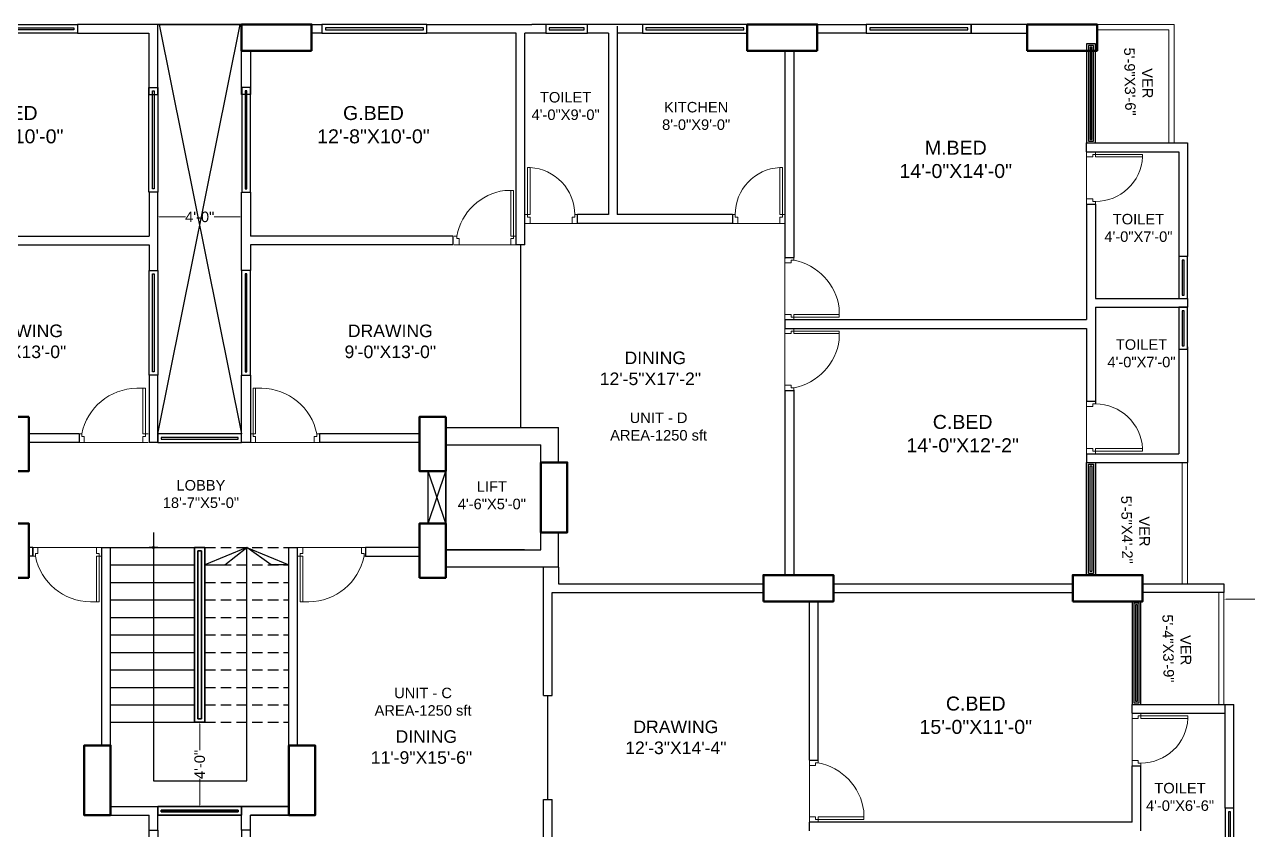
# Model space of a CAD drawing. Header units: inches. Extents: x -3571 to 5466, y -4496 to 5188.
# Drawn here: x 1482 to 2182, y 477 to 938 of the extents above; entities that cross this region are included whole.
import ezdxf

# ---------------------------------------------------------------- set-up
doc = ezdxf.new("R2010")
doc.units = ezdxf.units.IN
doc.header["$MEASUREMENT"] = 0
doc.linetypes.add('DASHED', pattern=[0.75, 0.5, -0.25])
for name, color, linetype, lineweight in [('COLUMN', 1, 'Continuous', 50), ('DOOR', 13, 'Continuous', 20), ('P.Text', 6, 'Continuous', 5), ('VER', 30, 'Continuous', 15), ('wall', 250, 'Continuous', 30), ('WALL (I)', 7, 'Continuous', 30), ('WALL 0.30', 3, 'Continuous', 30), ('WIN', 132, 'Continuous', 9)]:
    doc.layers.add(name, color=color, linetype=linetype, lineweight=lineweight)
doc.styles.add('1-2', font='arial.ttf')
doc.styles.add('a', font='times.ttf', dxfattribs={"height": 1})
doc.styles.add('arial narrow', font='ARIALN.TTF')
doc.styles.add('DIM', font='arial.ttf', dxfattribs={"width": 0.9, "height": 7})
doc.linetypes.add('ZIGZAG', pattern='A,0.0001,-0.2,[131,ltypeshp.shx,S=0.2,R=0,X=-0.2,Y=0],-0.4,[131,ltypeshp.shx,S=0.2,R=180,X=0.2,Y=0],-0.2', length=0.8001)
doc.dimstyles.new('STANDARD$0', dxfattribs={"dimscale": 0, "dimtxt": 10, "dimasz": 8, "dimexe": 6, "dimexo": 8, "dimgap": 3, "dimtad": 1, "dimdec": 0, "dimzin": 3, "dimdsep": 46, "dimlunit": 4, "dimtxsty": 'DIM', "dimblk": 'DOTSMALL', "dimcen": 0, "dimclrd": 6, "dimclre": 6, "dimclrt": 256, "dimadec": 0, "dimazin": 0, "dimtfac": 1, "dimtdec": 0, "dimtofl": 0, "dimtmove": 2, "dimatfit": 0, "dimldrblk": 'DOTSMALL', "dimfxl": 1, "dimtolj": 1, "dimtzin": 0, "dimarcsym": 0})

# ---------------------------------------------------------------- blocks, each defined once
blk = doc.blocks.new('d40')
at = {"layer": 'DOOR'}
for p, q in [((66129.59, 28438.54), (66124.59, 28438.54)), ((66128.09, 28412.47), (66128.09, 28438.54)), ((66129.59, 28412.47), (66129.59, 28438.54)), ((66091.59, 28412.47), (66093.09, 28412.47)), ((66128.09, 28412.47), (66129.59, 28412.47)), ((66131.09, 28412.47), (66129.59, 28412.47)), ((66091.59, 28407.47), (66094.59, 28407.47)), ((66093.09, 28410.97), (66094.59, 28410.97)), ((66129.59, 28410.97), (66128.09, 28410.97)), ((66131.09, 28407.47), (66128.09, 28407.47))]:
    blk.add_line(p, q, dxfattribs=at)
for points in [[(66093.09, 28410.97), (66093.09, 28412.47)], [(66129.59, 28410.97), (66129.59, 28412.47)], [(66094.59, 28407.47), (66094.59, 28410.97)], [(66128.09, 28407.47), (66128.09, 28410.97)]]:
    blk.add_lwpolyline(points, dxfattribs=at)
blk.add_arc((66124.92, 28406.07), 32.47, 90.58736, 168.63094, dxfattribs=at)
blk = doc.blocks.new('D2')
at = {"layer": 'DOOR', "linetype": 'ByBlock'}
for p, q in [((-5, 0), (-5, -1.5)), ((0, 0), (0, -3)), ((-3.5, -1.5), (-3.5, -3)), ((-31.96, -27), (-31.96, -28.5)), ((-5, -27), (-31.96, -27)), ((-5, -27), (-5, -28.5)), ((-3.5, -28.5), (-3.5, -27)), ((0, -30), (0, -27)), ((-5, -28.5), (-31.96, -28.5)), ((-5, -30), (-5, -28.5))]:
    blk.add_line(p, q, dxfattribs=at)
for points in [[(-3.5, -1.5), (-5, -1.5)], [(0, -3), (-3.5, -3)], [(0, -27), (-3.5, -27)], [(-3.5, -28.5), (-5, -28.5)]]:
    blk.add_lwpolyline(points, dxfattribs=at)
blk.add_arc((-5, -28.5), 27, 90, 176.81526, dxfattribs=at)
blk = doc.blocks.new('DOOOO')
at = {"layer": 'DOOR'}
blk.add_line((103921.78, 4820.01), (103945.78, 4820.01), dxfattribs=at)
at = {"layer": 'DOOR', "rotation": 270}
blk.add_blockref('D2', (103948.78, 4820.01), dxfattribs=at)
blk = doc.blocks.new('d 36')
at = {"layer": 'DOOR'}
for p, q in [((114513.84, 20341.86), (114508.84, 20341.86)), ((114512.34, 20315.79), (114512.34, 20341.86)), ((114513.84, 20315.79), (114513.84, 20341.86)), ((114479.84, 20315.79), (114481.34, 20315.79)), ((114479.84, 20310.79), (114482.84, 20310.79)), ((114481.34, 20314.29), (114482.84, 20314.29)), ((114482.84, 20310.79), (114512.34, 20310.79)), ((114512.34, 20315.79), (114513.84, 20315.79)), ((114513.84, 20314.29), (114512.34, 20314.29)), ((114515.34, 20310.79), (114512.34, 20310.79)), ((114515.34, 20315.79), (114513.84, 20315.79))]:
    blk.add_line(p, q, dxfattribs=at)
for points in [[(114481.34, 20314.29), (114481.34, 20315.79)], [(114482.84, 20310.79), (114482.84, 20314.29)], [(114512.34, 20310.79), (114512.34, 20314.29)], [(114513.84, 20314.29), (114513.84, 20315.79)]]:
    blk.add_lwpolyline(points, dxfattribs=at)
blk.add_arc((114513.35, 20309.56), 32.61, 97.94778, 168.98864, dxfattribs=at)
blk = doc.blocks.new('*D46')
at = {"layer": 'Defpoints', "color": 0, "ltscale": 2}
for p in [(1582.28, 538.47), (1582.28, 490.26), (1582.28, 490.26)]:
    blk.add_point(p, dxfattribs=at)
at = {"layer": 'wall', "color": 7, "lineweight": 15, "ltscale": 2}
for p, q in [((1582.28, 538.47), (1582.28, 538.47)), ((1582.28, 537.47), (1582.28, 522.55)), ((1582.28, 491.26), (1582.28, 506.18)), ((1582.28, 490.26), (1582.28, 490.26))]:
    blk.add_line(p, q, dxfattribs=at)
at = {"layer": 'wall', "color": 7, "ltscale": 2}
for points in [[(1582.11, 537.47), (1582.44, 537.47), (1582.28, 538.47)], [(1582.11, 491.26), (1582.44, 491.26), (1582.28, 490.26)]]:
    blk.add_solid(points, dxfattribs=at)
at = {"layer": 'wall', "color": 7, "lineweight": 25, "ltscale": 2, "insert": (1582.28, 514.36), "char_height": 6, "attachment_point": 5, "rotation": 90, "style": '1-2'}
blk.add_mtext('\\A1;4\'-0"', dxfattribs=at)
blk = doc.blocks.new('*D47')
at = {"layer": 'Defpoints', "color": 0, "ltscale": 2}
for p in [(1558.28, 827.57), (1606.28, 827.57), (1606.28, 827.57)]:
    blk.add_point(p, dxfattribs=at)
at = {"layer": 'wall', "color": 7, "lineweight": 15, "ltscale": 2}
for p, q in [((1559.28, 827.57), (1574.09, 827.57)), ((1605.28, 827.57), (1590.46, 827.57))]:
    blk.add_line(p, q, dxfattribs=at)
at = {"layer": 'wall', "color": 7, "ltscale": 2}
for points in [[(1559.28, 827.73), (1559.28, 827.4), (1558.28, 827.57)], [(1605.28, 827.73), (1605.28, 827.4), (1606.28, 827.57)]]:
    blk.add_solid(points, dxfattribs=at)
at = {"layer": 'wall', "color": 7, "lineweight": 25, "ltscale": 2, "insert": (1582.28, 827.57), "char_height": 6, "attachment_point": 5, "style": '1-2'}
blk.add_mtext('\\A1;4\'-0"', dxfattribs=at)
blk = doc.blocks.new('*D49')
at = {"layer": 'Defpoints', "color": 0, "ltscale": 2}
for p in [(2168.15, 615.15), (2356.22, 608.89), (2356.22, 608.89)]:
    blk.add_point(p, dxfattribs=at)
at = {"layer": 'wall', "color": 7, "lineweight": 15, "ltscale": 2}
for p, q in [((2168.15, 615.15), (2168.15, 608.89)), ((2169.15, 608.89), (2242.05, 608.89)), ((2355.22, 608.89), (2282.32, 608.89))]:
    blk.add_line(p, q, dxfattribs=at)
at = {"layer": 'wall', "color": 7, "ltscale": 2}
for points in [[(2169.15, 609.06), (2169.15, 608.72), (2168.15, 608.89)], [(2355.22, 609.06), (2355.22, 608.72), (2356.22, 608.89)]]:
    blk.add_solid(points, dxfattribs=at)
at = {"layer": 'wall', "color": 7, "lineweight": 25, "ltscale": 2, "insert": (2262.18, 608.89), "char_height": 12, "attachment_point": 5, "style": '1-2'}
blk.add_mtext('\\A1;15\'-8"', dxfattribs=at)
blk = doc.blocks.new('*D53')
at = {"layer": 'Defpoints', "color": 0, "ltscale": 2}
for p in [(1558.27, 827.57), (1558.27, 827.57), (1606.28, 827.57)]:
    blk.add_point(p, dxfattribs=at)
at = {"layer": 'wall', "color": 7, "lineweight": 15, "ltscale": 2}
for p, q in [((1559.27, 827.57), (1574.09, 827.57)), ((1605.28, 827.57), (1590.46, 827.57))]:
    blk.add_line(p, q, dxfattribs=at)
at = {"layer": 'wall', "color": 7, "ltscale": 2}
for points in [[(1559.27, 827.73), (1559.27, 827.4), (1558.27, 827.57)], [(1605.28, 827.73), (1605.28, 827.4), (1606.28, 827.57)]]:
    blk.add_solid(points, dxfattribs=at)
at = {"layer": 'wall', "color": 7, "lineweight": 25, "ltscale": 2, "insert": (1582.27, 827.57), "char_height": 6, "attachment_point": 5, "style": '1-2'}
blk.add_mtext('\\A1;4\'-0"', dxfattribs=at)

msp = doc.modelspace()

# ---------------------------------------------------------------- linework, layer by layer
at = {"color": 0, "lineweight": 25, "ltscale": 2}
for p, q in [((1553.26859, 937.65725), (1512.35009, 937.65164)), ((1512.35009, 932.65589), (1553.26859, 932.6658)), ((1646.27525, 937.65725), (1652.20042, 937.65164)), ((1652.20042, 932.65589), (1646.27525, 932.65733)), ((1712.20042, 937.65148), (1772.27525, 937.65132)), ((1763.27525, 932.65055), (1712.20042, 932.65311)), ((1763.27525, 937.65133), (1763.27525, 937.65781)), ((1763.27525, 811.65055), (1763.27525, 932.65055)), ((1768.27525, 937.65136), (1768.27525, 937.65781)), ((1768.27525, 811.65032), (1768.27525, 932.65136)), ((1780.16178, 932.65136), (1768.27525, 932.65136)), ((1780.16178, 937.65136), (1772.27525, 937.65136)), ((1835.46707, 937.65136), (1804.16178, 937.65136)), ((1816.0483, 932.65136), (1804.16178, 932.65136)), ((1816.0483, 932.65256), (1814.12559, 932.6526)), ((1816.04826, 932.65256), (1816.04713, 828.86356)), ((1821.0483, 936.65244), (1821.04705, 828.8638)), ((1835.46707, 932.65136), (1821.0483, 932.65136)), ((1835.46707, 932.65136), (1825.0483, 932.65244)), ((1935.46707, 937.65368), (1963.57387, 937.64925)), ((1963.57387, 932.64599), (1935.46707, 932.64958)), ((2055.59885, 937.65725), (2023.57387, 937.65725)), ((2023.57387, 937.65725), (2023.57387, 932.64925)), ((2023.57387, 932.64925), (2055.59885, 932.64925)), ((1917.04821, 922.65368), (1917.04685, 823.8631)), ((1922.04816, 922.65368), (1922.0468, 804.313)), ((2089.59885, 869.86941), (2147.27991, 869.86941)), ((2089.59885, 864.86941), (2089.59885, 869.86941)), ((2089.59885, 869.86941), (2089.59885, 869.86941)), ((2147.27991, 869.86941), (2147.27991, 804.86447)), ((2089.59885, 864.86941), (2142.27991, 864.86941)), ((2142.27991, 864.86941), (2142.27991, 804.86447)), ((1553.27819, 841.65725), (1553.28187, 816.65779)), ((1558.27525, 796.98116), (1558.27525, 841.65725)), ((1606.27525, 796.98116), (1606.27525, 841.65725)), ((1611.27232, 841.65725), (1611.26864, 816.65779)), ((2089.59885, 834.86941), (2094.59885, 834.86941)), ((2089.59885, 834.86941), (2089.59886, 768.81416)), ((2094.59885, 834.86941), (2094.59885, 788.40518)), ((1816.04713, 828.86356), (1798.27525, 828.86356)), ((1798.27525, 823.86356), (1798.27525, 828.86356)), ((1887.04692, 828.86332), (1821.04705, 828.8638)), ((1887.04692, 828.86332), (1887.04685, 823.86351)), ((1821.04699, 823.86356), (1798.27525, 823.86356)), ((1821.04699, 823.8638), (1821.04699, 823.86356)), ((1887.04685, 823.86311), (1821.04699, 823.8638)), ((1917.04686, 823.8631), (1917.04671, 803.863)), ((1437.27525, 816.65241), (1553.28187, 816.65779)), ((1727.27525, 816.65241), (1611.26864, 816.65779)), ((1727.27525, 811.65055), (1727.27525, 816.65241)), ((1437.27525, 811.65241), (1553.2826, 811.65779)), ((1553.27525, 811.65779), (1553.27525, 796.98116)), ((1727.27525, 811.65241), (1611.26791, 811.65779)), ((1611.27525, 811.65779), (1611.27525, 796.98116)), ((1768.27525, 811.6505), (1763.27525, 811.65074)), ((2094.59885, 805.417), (2094.59885, 780.86447)), ((1917.0473, 804.313), (1922.0473, 804.313)), ((2094.59885, 780.86447), (2147.27991, 780.86447)), ((2147.27991, 780.86447), (2147.27991, 775.86447)), ((2094.59885, 775.86447), (2147.27991, 775.86447)), ((2094.59885, 775.86447), (2094.59886, 720.60554)), ((1917.04701, 768.813), (2089.59885, 768.81416)), ((1917.04701, 768.813), (1917.04701, 763.813)), ((1917.04701, 763.81447), (2089.59886, 763.81447)), ((2089.59886, 763.81447), (2089.59886, 722.10554)), ((2142.27991, 753.31447), (2142.27991, 692.10554)), ((2147.27991, 753.31447), (2147.27991, 687.10554)), ((1553.27525, 736.98116), (1553.27525, 698.46926)), ((1558.27525, 698.46926), (1558.27525, 736.98116)), ((1606.27525, 698.46926), (1606.27525, 736.98116)), ((1611.27525, 736.98116), (1611.27525, 698.46926)), ((1917.04701, 728.313), (1922.04701, 728.313)), ((1917.04701, 728.313), (1917.04861, 622.64644)), ((1917.04701, 728.313), (1917.04858, 622.64644)), ((1922.04701, 728.48648), (1922.04863, 622.64644)), ((2089.59886, 722.10554), (2094.59886, 722.10554)), ((1513.27525, 703.46926), (1484.55031, 703.46926)), ((1513.27525, 703.46926), (1513.27525, 698.46926)), ((1707.97343, 703.46926), (1650.77525, 703.46926)), ((1650.77525, 703.46926), (1650.77525, 698.46926)), ((1707.97343, 703.46926), (1650.77525, 703.46926)), ((1650.77525, 703.46926), (1650.77525, 698.46926)), ((1513.27525, 698.46926), (1484.55031, 698.46926)), ((1558.27525, 698.46926), (1553.27525, 698.46926)), ((1611.27525, 698.46926), (1606.27525, 698.46926)), ((1707.97343, 698.46926), (1650.77525, 698.46926)), ((1707.97343, 698.46926), (1650.77525, 698.46926)), ((2089.59886, 692.10554), (2089.59886, 687.10554)), ((2089.59886, 692.10554), (2142.27991, 692.10554)), ((2089.59886, 687.10554), (2147.27991, 687.10554)), ((1486.77525, 638.46926), (1484.55031, 638.46926)), ((1526.27525, 525.25926), (1526.27525, 638.46926)), ((1526.27525, 638.46926), (1579.27525, 638.46926)), ((1531.27525, 525.25926), (1531.27525, 638.46926)), ((1531.27525, 638.46926), (1579.27525, 638.46926)), ((1558.27525, 638.46926), (1553.27525, 638.46926)), ((1633.27525, 525.25926), (1633.27525, 638.51359)), ((1633.27525, 638.51359), (1638.27525, 638.51359)), ((1638.27525, 525.25926), (1638.27525, 638.51359)), ((1707.97343, 638.46926), (1677.02525, 638.46926)), ((1677.02525, 638.46926), (1677.02525, 633.46926)), ((1707.97343, 638.46926), (1677.02525, 638.46926)), ((1677.02525, 638.46926), (1677.02525, 633.46926)), ((1486.77525, 633.46926), (1484.55031, 633.46926)), ((1677.02525, 633.46926), (1707.97343, 633.46926)), ((1677.02525, 633.46926), (1707.97343, 633.46926)), ((1531.27525, 628.46926), (1579.27525, 628.46926)), ((1531.27525, 628.46926), (1579.27525, 628.46926)), ((1778.97343, 553.80983), (1778.97343, 627.19015)), ((1787.47222, 627.19185), (1787.47222, 617.63765)), ((1531.27525, 618.46926), (1579.27525, 618.46926)), ((1531.27525, 618.46926), (1579.27525, 618.46926)), ((1787.47222, 617.63765), (1904.74828, 617.63765)), ((1944.74828, 617.63765), (2081.59885, 617.63765)), ((1982.40125, 617.63765), (1982.40125, 617.64105)), ((1987.40125, 617.63765), (1987.40125, 617.64105)), ((2121.59885, 617.6486), (2168.14568, 617.64941)), ((2168.14568, 617.64941), (2168.14568, 612.64885)), ((1783.97343, 612.63765), (1793.62149, 612.63765)), ((1783.97343, 612.63765), (1904.74828, 612.63765)), ((1783.97343, 553.80983), (1783.97343, 612.63765)), ((1944.74828, 612.63765), (2081.59885, 612.63765)), ((2168.14568, 612.64878), (2121.59885, 612.64797)), ((1531.27525, 608.46926), (1579.27525, 608.46926)), ((1531.27525, 608.46926), (1579.27525, 608.46926)), ((1931.04858, 516.80671), (1931.04858, 607.64644)), ((1936.04858, 516.80671), (1936.04858, 607.64644)), ((1531.27525, 598.46926), (1579.27525, 598.46926)), ((1531.27525, 598.46926), (1579.27525, 598.46926)), ((1531.27525, 588.46926), (1579.27525, 588.46926)), ((1531.27525, 578.46926), (1579.27525, 578.46926)), ((1531.27525, 578.46926), (1579.27525, 578.46926)), ((1531.27525, 568.46926), (1579.27525, 568.46926)), ((1531.27525, 568.46926), (1579.27525, 568.46926)), ((1531.27525, 558.46926), (1579.27525, 558.46926)), ((1531.27525, 558.46926), (1579.27525, 558.46926)), ((1778.97343, 553.80983), (1783.97343, 553.80983)), ((1531.27525, 548.46926), (1579.27525, 548.46926)), ((1531.27525, 548.46926), (1579.27525, 548.46926)), ((2115.59988, 543.65052), (2115.59988, 548.65052)), ((2115.59988, 548.65052), (2173.78196, 548.65052)), ((2168.78196, 489.30742), (2168.78196, 548.65052)), ((2173.78196, 489.30742), (2173.78196, 548.65052)), ((2115.59988, 543.65052), (2168.78196, 543.65052)), ((1531.27525, 538.46926), (1579.27525, 538.46926)), ((1531.27525, 538.46926), (1579.27525, 538.46926)), ((1931.04858, 516.80671), (1936.04858, 516.80671)), ((2115.59988, 481.30742), (2115.59988, 513.65052)), ((2115.59988, 513.65052), (2120.59988, 513.65052)), ((2120.59988, 476.30742), (2120.59988, 513.65052)), ((1531.27525, 490.25926), (1558.27525, 490.25926)), ((1531.27525, 490.25926), (1558.27525, 490.25926)), ((1558.27537, 476.83351), (1558.27535, 490.25926)), ((1606.27513, 476.83351), (1606.27516, 490.25926)), ((1606.27525, 490.25926), (1633.27525, 490.25926)), ((1606.27525, 490.25926), (1633.27525, 490.25926)), ((1633.27525, 490.25926), (1606.27525, 490.25926)), ((1778.94764, 494.29969), (1783.97343, 494.29969)), ((1778.94764, 494.29969), (1783.97343, 494.29969)), ((1778.97343, 376.25926), (1778.97343, 494.29969)), ((1783.97343, 376.25926), (1783.97343, 494.29969)), ((1531.27525, 485.25926), (1553.27537, 485.25926)), ((1531.27525, 485.25926), (1553.27537, 485.25926)), ((1553.27538, 476.83351), (1553.27537, 485.25926)), ((1611.27513, 476.83351), (1611.27514, 485.25926)), ((1611.27514, 485.25926), (1633.27525, 485.25926)), ((1611.27514, 485.25926), (1633.27525, 485.25926)), ((1633.27525, 485.25926), (1611.27514, 485.25926)), ((2115.59988, 481.30742), (1931.04858, 481.30742)), ((1931.04978, 476.30671), (1931.04978, 481.30671))]:
    msp.add_line(p, q, dxfattribs=at)
at = {"color": 3, "linetype": 'ZIGZAG', "lineweight": 25, "ltscale": 8}
for p, q in [((1765.77525, 811.65081), (1765.77525, 707.13195)), ((1781.47343, 494.29969), (1781.47343, 553.80983))]:
    msp.add_line(p, q, dxfattribs=at)
at = {"color": 1, "lineweight": 25, "ltscale": 2}
for p, q in [((1579.27525, 538.46926), (1579.27525, 638.46926)), ((1579.27525, 638.46926), (1579.27525, 538.46926)), ((1585.27525, 538.46926), (1585.27525, 638.46926)), ((1585.27525, 638.46926), (1585.27525, 538.46926))]:
    msp.add_line(p, q, dxfattribs=at)
at = {"color": 0, "linetype": 'DASHED', "ltscale": 12}
for p, q in [((1585.27525, 638.46926), (1633.27525, 638.46926)), ((1585.27525, 628.46926), (1633.27525, 628.46926)), ((1585.27525, 618.46926), (1633.27525, 618.46926)), ((1585.27525, 608.46926), (1633.27525, 608.46926)), ((1585.27525, 598.46926), (1633.27525, 598.46926)), ((1585.27525, 588.46926), (1633.27525, 588.46926)), ((1585.27525, 578.46926), (1633.27525, 578.46926)), ((1585.27525, 568.46926), (1633.27525, 568.46926)), ((1585.27525, 558.46926), (1633.27525, 558.46926)), ((1585.27525, 548.46926), (1633.27525, 548.46926)), ((1585.27525, 538.46926), (1633.27525, 538.46926))]:
    msp.add_line(p, q, dxfattribs=at)
at = {"color": 0, "lineweight": 25, "ltscale": 2}
msp.add_lwpolyline([(1553.26859, 932.6658), (1553.26859, 897.65725), (1558.27525, 897.65725), (1558.27525, 937.65725), (1553.26859, 937.65725)], dxfattribs=at)
for points in [[(1611.28192, 897.65725), (1606.27525, 897.65725), (1606.27525, 922.65368), (1611.28192, 922.65368)], [(1486.77525, 633.46926), (1486.77525, 633.46926), (1486.77525, 638.46926), (1486.77525, 638.46926)]]:
    msp.add_lwpolyline(points, close=True, dxfattribs=at)
at = {"color": 1, "lineweight": 25, "ltscale": 2}
for points in [[(1579.27525, 538.46926), (1585.27525, 538.46926), (1585.27525, 638.46926), (1579.27525, 638.46926)], [(1579.27525, 638.46926), (1585.27525, 638.46926), (1585.27525, 538.46926), (1579.27525, 538.46926)], [(1581.27525, 540.46926), (1583.27525, 540.46926), (1583.27525, 636.46926), (1581.27525, 636.46926)], [(1581.27525, 636.46926), (1583.27525, 636.46926), (1583.27525, 540.46926), (1581.27525, 540.46926)]]:
    msp.add_lwpolyline(points, close=True, dxfattribs=at)
at = {"color": 0, "lineweight": 25, "ltscale": 2}
msp.add_circle((1555.77525, 638.46926), 0.65487, dxfattribs=at)
at = {"layer": 'COLUMN'}
for points in [[(1646.27525, 922.65368), (1646.27525, 937.65368), (1606.27525, 937.65368), (1606.27525, 922.65368)], [(1935.46707, 922.65368), (1935.46707, 937.65368), (1895.46707, 937.65368), (1895.46707, 922.65368)], [(2055.59885, 922.65725), (2055.59885, 937.65725), (2095.59885, 937.65725), (2095.59885, 922.65725)], [(1484.55031, 713.13515), (1469.55031, 713.13515), (1469.55031, 682.13515), (1484.55031, 682.13515)], [(1722.97343, 713.13515), (1707.97343, 713.13515), (1707.97343, 682.13515), (1722.97343, 682.13515)], [(1722.97343, 713.13515), (1707.97343, 713.13515), (1707.97343, 682.13515), (1722.97343, 682.13515)], [(1777.47343, 687.13515), (1792.47343, 687.13515), (1792.47343, 647.13515), (1777.47343, 647.13515)], [(1484.55031, 621.13515), (1469.55031, 621.13515), (1469.55031, 652.13515), (1484.55031, 652.13515)], [(1707.97343, 621.13515), (1722.97343, 621.13515), (1722.97343, 652.13515), (1707.97343, 652.13515)], [(1904.74828, 607.64644), (1904.74828, 622.64644), (1944.74828, 622.64644), (1944.74828, 607.64644)], [(2081.59885, 607.64913), (2081.59885, 622.64913), (2121.59885, 622.64913), (2121.59885, 607.64913)], [(1531.27525, 485.25926), (1516.27525, 485.25926), (1516.27525, 525.25926), (1531.27525, 525.25926)], [(1633.27525, 485.25926), (1648.27525, 485.25926), (1648.27525, 525.25926), (1633.27525, 525.25926)]]:
    msp.add_lwpolyline(points, close=True, dxfattribs=at)
at = {"layer": 'DOOR'}
for p, q in [((1549.77525, 698.46926), (1516.27525, 698.46926)), ((1614.27525, 698.46926), (1647.77525, 698.46926)), ((1647.77525, 698.46926), (1614.27525, 698.46926)), ((1647.77525, 698.46926), (1614.27525, 698.46926)), ((1614.27525, 698.46926), (1647.77525, 698.46926)), ((1614.27525, 698.46926), (1647.77525, 698.46926)), ((1647.77525, 698.46926), (1614.27525, 698.46926)), ((1647.77525, 698.46926), (1614.27525, 698.46926)), ((1614.27525, 698.46926), (1647.77525, 698.46926)), ((1523.27525, 638.46926), (1489.77525, 638.46926)), ((1489.77525, 638.46926), (1523.27525, 638.46926)), ((1489.77525, 638.46926), (1523.27525, 638.46926)), ((1523.27525, 638.46926), (1489.77525, 638.46926)), ((1641.27525, 638.46926), (1674.77525, 638.46926)), ((1641.27525, 638.46926), (1674.77525, 638.46926)), ((1674.77525, 638.46926), (1641.27525, 638.46926)), ((1674.77525, 638.46926), (1641.27525, 638.46926)), ((1641.27525, 638.46926), (1674.77525, 638.46926))]:
    msp.add_line(p, q, dxfattribs=at)
at = {"layer": 'P.Text', "lineweight": 30, "ltscale": 15}
for p, q in [((1722.97343, 707.13146), (1786.92332, 707.13146)), ((1722.97343, 707.13146), (1787.47222, 707.13146)), ((1787.47222, 687.13515), (1787.47222, 707.13146)), ((1722.97343, 697.13146), (1777.47343, 697.13146)), ((1722.97343, 697.13146), (1777.47343, 697.13146)), ((1777.47343, 687.13515), (1777.47343, 697.13146)), ((1722.97343, 649.13146), (1722.97343, 649.13885)), ((1722.97343, 649.13146), (1722.97343, 649.13885)), ((1777.47343, 637.14254), (1777.47343, 647.13515)), ((1787.47222, 627.19174), (1787.47222, 647.13515)), ((1767.97343, 637.14254), (1722.97343, 637.14254)), ((1722.97343, 637.14254), (1777.47222, 637.14254)), ((1767.97343, 637.14254), (1722.97343, 637.14254)), ((1722.97343, 637.14254), (1777.47343, 637.14254)), ((1787.47222, 627.19185), (1722.97343, 627.17897))]:
    msp.add_line(p, q, dxfattribs=at)
at = {"layer": 'VER', "lineweight": 18}
for p, q in [((2139.59885, 937.65411), (2095.59885, 937.65333)), ((2136.59885, 934.65328), (2095.59885, 934.65427)), ((2136.59885, 934.65328), (2136.59885, 869.86941)), ((2136.59885, 934.65328), (2136.59885, 869.86941)), ((2139.59885, 937.65411), (2139.59885, 869.86941)), ((2144.27991, 687.10554), (2144.27991, 617.649)), ((2147.27991, 687.10554), (2147.27991, 617.64905)), ((2165.14568, 548.65052), (2165.14568, 612.64873)), ((2168.14566, 548.65052), (2168.14577, 612.64878))]:
    msp.add_line(p, q, dxfattribs=at)
at = {"layer": 'wall', "color": 5, "ltscale": 85}
for p, q in [((1558.27525, 937.65725), (1606.27525, 937.65725)), ((1606.27525, 937.65725), (1558.27525, 937.65725)), ((1558.27525, 703.46926), (1605.46917, 937.65725)), ((1559.08134, 937.65725), (1606.27525, 703.46926)), ((1712.97343, 652.13515), (1712.97343, 682.13515)), ((1712.97343, 652.13515), (1722.97343, 682.13515)), ((1722.97343, 652.13515), (1712.97343, 682.13515)), ((1712.97343, 652.13515), (1712.97343, 682.13515)), ((1712.97343, 652.13515), (1722.97343, 682.13515)), ((1722.97343, 652.13515), (1712.97343, 682.13515)), ((1722.97343, 652.13515), (1722.97343, 682.13515)), ((1722.97343, 652.13515), (1722.97343, 682.13515))]:
    msp.add_line(p, q, dxfattribs=at)
for points in [[(1512.35009, 937.6545), (1512.35009, 932.6545), (1452.35009, 932.6545), (1452.35009, 937.6545)], [(1510.35009, 935.6545), (1510.35009, 934.6545), (1454.35009, 934.6545), (1454.35009, 935.6545)], [(1652.20042, 937.6545), (1652.20042, 932.6545), (1712.20042, 932.6545), (1712.20042, 937.6545)], [(1654.20042, 935.6545), (1654.20042, 934.6545), (1710.20042, 934.6545), (1710.20042, 935.6545)], [(1780.16178, 932.65136), (1804.16178, 932.65136), (1804.16178, 937.65136), (1780.16178, 937.65136)], [(1782.16178, 934.65136), (1802.16178, 934.65136), (1802.16178, 935.65136), (1782.16178, 935.65136)], [(1835.46707, 937.65136), (1835.46707, 932.65136), (1895.46707, 932.65136), (1895.46707, 937.65136)], [(1837.46707, 935.65136), (1837.46707, 934.65136), (1893.46707, 934.65136), (1893.46707, 935.65136)], [(1963.57387, 937.64925), (1963.57387, 932.64925), (2023.57387, 932.64925), (2023.57387, 937.64925)], [(1965.57387, 935.64925), (1965.57387, 934.64925), (2021.57387, 934.64925), (2021.57387, 935.64925)], [(2089.59885, 869.86941), (2094.59885, 869.86941), (2094.59885, 926.65725), (2089.59885, 926.65725)], [(2090.59885, 870.86941), (2093.59885, 870.86941), (2093.59885, 925.65725), (2090.59885, 925.65725)], [(2091.59885, 871.86941), (2092.59885, 871.86941), (2092.59885, 924.65725), (2091.59885, 924.65725)], [(1553.26859, 901.65725), (1558.26859, 901.65725), (1558.26859, 841.65725), (1553.26859, 841.65725)], [(1555.26859, 899.65725), (1556.26859, 899.65725), (1556.26859, 843.65725), (1555.26859, 843.65725)], [(1611.28192, 901.65725), (1606.28192, 901.65725), (1606.28192, 841.65725), (1611.28192, 841.65725)], [(1609.28192, 899.65725), (1608.28192, 899.65725), (1608.28192, 843.65725), (1609.28192, 843.65725)], [(2147.27991, 780.86447), (2147.27991, 804.86447), (2142.27991, 804.86447), (2142.27991, 780.86447)], [(2145.27991, 782.86447), (2145.27991, 802.86447), (2144.27991, 802.86447), (2144.27991, 782.86447)], [(1553.27525, 796.98116), (1558.27525, 796.98116), (1558.27525, 736.98116), (1553.27525, 736.98116)], [(1555.27525, 794.98116), (1556.27525, 794.98116), (1556.27525, 738.98116), (1555.27525, 738.98116)], [(1611.27525, 796.98116), (1606.27525, 796.98116), (1606.27525, 736.98116), (1611.27525, 736.98116)], [(1609.27525, 794.98116), (1608.27525, 794.98116), (1608.27525, 738.98116), (1609.27525, 738.98116)], [(2147.27991, 751.86447), (2147.27991, 775.86447), (2142.27991, 775.86447), (2142.27991, 751.86447)], [(2145.27991, 753.86447), (2145.27991, 773.86447), (2144.27991, 773.86447), (2144.27991, 753.86447)], [(1558.27525, 698.46926), (1606.27525, 698.46926), (1606.27525, 703.46926), (1558.27525, 703.46926)], [(1560.27525, 700.46926), (1604.27525, 700.46926), (1604.27525, 701.46926), (1560.27525, 701.46926)], [(2089.59886, 687.10554), (2094.59886, 687.10554), (2094.59886, 622.64913), (2089.59886, 622.64913)], [(1712.97343, 682.13515), (1722.97343, 682.13515), (1722.97343, 652.13515), (1712.97343, 652.13515)], [(1712.97343, 682.13515), (1722.97343, 682.13515), (1722.97343, 652.13515), (1712.97343, 652.13515)], [(2090.59886, 686.10554), (2093.59886, 686.10554), (2093.59886, 623.64913), (2090.59886, 623.64913)], [(2091.59886, 685.10554), (2092.59886, 685.10554), (2092.59886, 624.64913), (2091.59886, 624.64913)], [(2115.59987, 548.65052), (2120.59987, 548.65052), (2120.59988, 607.64913), (2115.59987, 607.64913)], [(2116.59987, 549.65052), (2119.59987, 549.65052), (2119.59988, 606.64913), (2116.59987, 606.64913)], [(2117.59987, 550.65052), (2118.59987, 550.65052), (2118.59988, 605.64913), (2117.59987, 605.64913)], [(1558.27525, 485.25926), (1606.27525, 485.25926), (1606.27525, 490.25926), (1558.27525, 490.25926)], [(1606.27525, 485.25926), (1558.27525, 485.25926), (1558.27525, 490.25926), (1606.27525, 490.25926)], [(1560.27525, 487.25926), (1604.27525, 487.25926), (1604.27525, 488.25926), (1560.27525, 488.25926)], [(1604.27525, 487.25926), (1560.27525, 487.25926), (1560.27525, 488.25926), (1604.27525, 488.25926)], [(2173.78196, 465.30742), (2173.78196, 489.30742), (2168.78196, 489.30742), (2168.78196, 465.30742)], [(2171.78196, 467.30742), (2171.78196, 487.30742), (2170.78196, 487.30742), (2170.78196, 467.30742)], [(1558.27527, 405.78982), (1553.27527, 405.78982), (1553.27538, 476.83351), (1558.27538, 476.83351)], [(1606.27524, 405.78982), (1611.27524, 405.78982), (1611.27512, 476.83351), (1606.27512, 476.83351)]]:
    msp.add_lwpolyline(points, close=True, dxfattribs=at)
msp.add_lwpolyline([(1555.77525, 646.96539), (1555.77525, 504.90064), (1609.27525, 504.90064), (1609.27525, 638.46926), (1585.27525, 628.46926), (1596.68206, 628.46926), (1609.27525, 638.46926), (1633.27525, 628.46926), (1623.21024, 628.46926), (1609.27525, 638.46926)], dxfattribs=at)

# ---------------------------------------------------------------- block references
at = {"layer": 'wall', "color": 0, "rotation": 270}
for p in [(-2730.40645, 104783.64495), (-2704.40542, 104462.42606)]:
    msp.add_blockref('DOOOO', p, dxfattribs=at)
at = {"layer": 'wall', "color": 0}
msp.add_blockref('DOOOO', (-102150.50028, -3996.14174), dxfattribs=at)
at = {"layer": 'wall', "color": 0, "xscale": -1}
msp.add_blockref('DOOOO', (105835.82239, -3996.1422), dxfattribs=at)
at = {"layer": 'wall', "color": 0, "xscale": -1, "rotation": 270}
msp.add_blockref('DOOOO', (-2730.40644, -103226.67), dxfattribs=at)
at = {"layer": 'WALL 0.30'}
msp.add_blockref('d40', (-64578.31191, -27709.00409), dxfattribs=at)
at = {"layer": 'WALL 0.30', "xscale": -1}
msp.add_blockref('d40', (67742.36242, -27709.00409), dxfattribs=at)
at = {"layer": 'WALL 0.30', "xscale": -1, "rotation": 180}
msp.add_blockref('d40', (-64604.81191, 29045.94261), dxfattribs=at)
at = {"layer": 'WALL 0.30', "rotation": 180}
msp.add_blockref('d40', (67769.36242, 29045.94261), dxfattribs=at)
at = {"layer": 'WIN', "color": 4}
msp.add_blockref('d 36', (-112752.06384, -19499.14184), dxfattribs=at)
at = {"layer": 'WIN', "color": 4, "rotation": 270}
for p in [(-18393.74557, 115284.1521), (-18379.744, 114996.64581)]:
    msp.add_blockref('d 36', p, dxfattribs=at)
at = {"layer": 'WIN', "color": 4, "xscale": -1, "rotation": 270}
msp.add_blockref('d 36', (-18393.74557, -113751.5261), dxfattribs=at)

# ---------------------------------------------------------------- texts
at = {"layer": 'WALL (I)', "lineweight": 30, "char_height": 6, "attachment_point": 2, "rotation": 271.10909949, "style": 'arial narrow'}
for s, insert in [('{\\fArial|b0|i0|c0|p34; VER\\P5\'-9"X3\'-6"}', (2127.36862, 905.22377)), ('{\\fArial|b0|i0|c0|p34; VER\\P5\'-5"X4\'-2"}', (2125.64773, 648.85603)), ('{\\fArial|b0|i0|c0|p34; VER\\P5\'-4"X3\'-9"}', (2149.27933, 580.95551))]:
    msp.add_mtext(s, dxfattribs=dict(at, insert=insert))
at = {"layer": 'WALL (I)', "lineweight": 30}
for s, insert, char_height, width, attachment_point, style in [('{\\fArial|b0|i0|c0|p34;TOILET\\P4\'-0"X9\'-0"}', (1791.57216, 882.94269), 6, 43.0809128, 8, 'arial narrow'), ('{\\fArial|b0|i0|c0|p34;KITCHEN\\P8\'-0"X9\'-0"}', (1866.23363, 893.34715), 6, 43.0809128, 2, 'arial narrow'), ('{\\fArial|b0|i0|c0|p34;TOILET\\P4\'-0"X7\'-0"}', (2119.20906, 813.22733), 6, 43.0809128, 8, 'arial narrow'), ('{\\fArial|b0|i0|c0|p34;DRAWING \\P9\'-0"X13\'-0"}', (1479.78686, 746.70697), 7.2, 170.269554, 8, 'arial narrow'), ('{\\fArial|b0|i0|c0|p34;DRAWING \\P9\'-0"X13\'-0"}', (1691.30564, 746.70697), 7.2, 170.269554, 8, 'arial narrow'), ('{\\fArial|b0|i0|c0|p34;TOILET\\P4\'-0"X7\'-0"}', (2120.95881, 741.46283), 6, 43.0809128, 8, 'arial narrow'), ('{\\fArial|b0|i0|c0|p34;  DINING\\P12\'-5"X17\'-2"}', (1840.06896, 731.25474), 7.2, 170.269554, 8, 'arial narrow'), ('{\\fArial|b0|i0|c0|p34;LOBBY\\P18\'-7"X5\'-0"}', (1582.96693, 660.9868), 6, 43.0809128, 8, 'a'), ('{\\fArial|b0|i0|c0|p34;LIFT\\P4\'-6"X5\'-0"}', (1749.38218, 660.25747), 6, 43.0809128, 8, 'arial narrow'), ('{\\fArial|b0|i0|c0|p34;LIFT\\P4\'-6"X5\'-0"}', (1749.38218, 660.25747), 6, 43.0809128, 8, 'arial narrow'), ('{\\fArial|b0|i0|c0|p34;DRAWING \\P12\'-3"X14\'-4"}', (1854.6204, 520.18426), 7.2, 170.269554, 8, 'arial narrow'), ('{\\fArial|b0|i0|c0|p34;  DINING\\P11\'-9"X15\'-6"}', (1709.11359, 514.63194), 7.2, 170.269554, 8, 'arial narrow'), ('{\\fArial|b0|i0|c0|p34;TOILET\\P4\'-0"X6\'-6"}', (2142.99457, 487.72706), 6, 43.0809128, 8, 'arial narrow')]:
    msp.add_mtext(s, dxfattribs=dict(at, insert=insert, char_height=char_height, width=width, attachment_point=attachment_point, style=style))
at = {"layer": 'WALL (I)', "lineweight": 30, "char_height": 8, "attachment_point": 2, "style": 'arial narrow'}
for s, insert in [('{\\fArial|b0|i0|c0|p34;G.BED\\P12\'-8"X10\'-0"}', (1472.15215, 891.00448)), ('{\\fArial|b0|i0|c0|p34;G.BED\\P12\'-8"X10\'-0"}', (1681.65994, 891.00448)), ('{\\fArial|b0|i0|c0|p34;M.BED\\P14\'-0"X14\'-0"}', (2014.73946, 871.16733)), ('{\\fArial|b0|i0|c0|p34;C.BED\\P14\'-0"X12\'-2"}', (2018.66388, 714.29274)), ('{\\fArial|b0|i0|c0|p34;C.BED\\P15\'-0"X11\'-0"}', (2026.17955, 553.203))]:
    msp.add_mtext(s, dxfattribs=dict(at, insert=insert))
at = {"layer": 'WALL (I)', "color": 1, "lineweight": 30, "char_height": 6, "width": 108.3753098, "attachment_point": 8, "style": 'arial narrow'}
for s, insert in [('{\\fArial|b0|i0|c0|p34;UNIT - D\\PAREA-1250 sft}', (1844.7614, 699.58493)), ('{\\fArial|b0|i0|c0|p34;UNIT - C\\PAREA-1250 sft}', (1710.02173, 542.17979))]:
    msp.add_mtext(s, dxfattribs=dict(at, insert=insert))

# ---------------------------------------------------------------- dimensions: what is measured, and where the dimension line sits
at = {"layer": 'wall', "color": 0, "lineweight": 25, "ltscale": 2}
for base, p1, p2, angle, picture, middle in [((1558.26859, 827.56563), (1606.27525, 827.56563), (1558.26859, 827.56563), 180, '*D53', (1582.27192, 827.56563)), ((1582.27525, 490.25926), (1582.27525, 538.46926), (1582.27525, 490.25926), 90, '*D46', (1582.27525, 514.36426))]:
    dim = msp.add_linear_dim(base=base, p1=p1, p2=p2, angle=angle, dimstyle='STANDARD$0', override={"dimscale": 1, "dimtxt": 6, "dimasz": 1, "dimexe": 0, "dimexo": 0, "dimgap": 0.09, "dimtad": 0, "dimtxsty": '1-2', "dimclrd": 7, "dimclre": 7, "dimclrt": 7, "dimatfit": 3, "dimlwd": 15, "dimlwe": 15}, dxfattribs=at)
    dim.commit()
    dim.dimension.update_dxf_attribs({"geometry": picture, "text_midpoint": middle})
for base, p1, p2, override, picture, middle in [((1606.28192, 827.56563), (1558.27525, 827.56563), (1606.28192, 827.56563), {"dimscale": 1, "dimtxt": 6, "dimasz": 1, "dimexe": 0, "dimexo": 0, "dimgap": 0.09, "dimtad": 0, "dimtxsty": '1-2', "dimclrd": 7, "dimclre": 7, "dimclrt": 7, "dimatfit": 3, "dimlwd": 15, "dimlwe": 15}, '*D47', (1582.27859, 827.56563)), ((2356.21887, 608.89148), (2168.14568, 615.14913), (2356.21887, 608.89148), {"dimscale": 1, "dimtxt": 12, "dimasz": 1, "dimexe": 0, "dimexo": 0, "dimgap": 0.09, "dimtad": 0, "dimtxsty": '1-2', "dimclrd": 7, "dimclre": 7, "dimclrt": 7, "dimatfit": 3, "dimlwd": 15, "dimlwe": 15}, '*D49', (2262.18228, 608.89148))]:
    dim = msp.add_linear_dim(base=base, p1=p1, p2=p2, dimstyle='STANDARD$0', override=override, dxfattribs=at)
    dim.commit()
    dim.dimension.update_dxf_attribs({"geometry": picture, "text_midpoint": middle})

doc.saveas('drawing.dxf')
